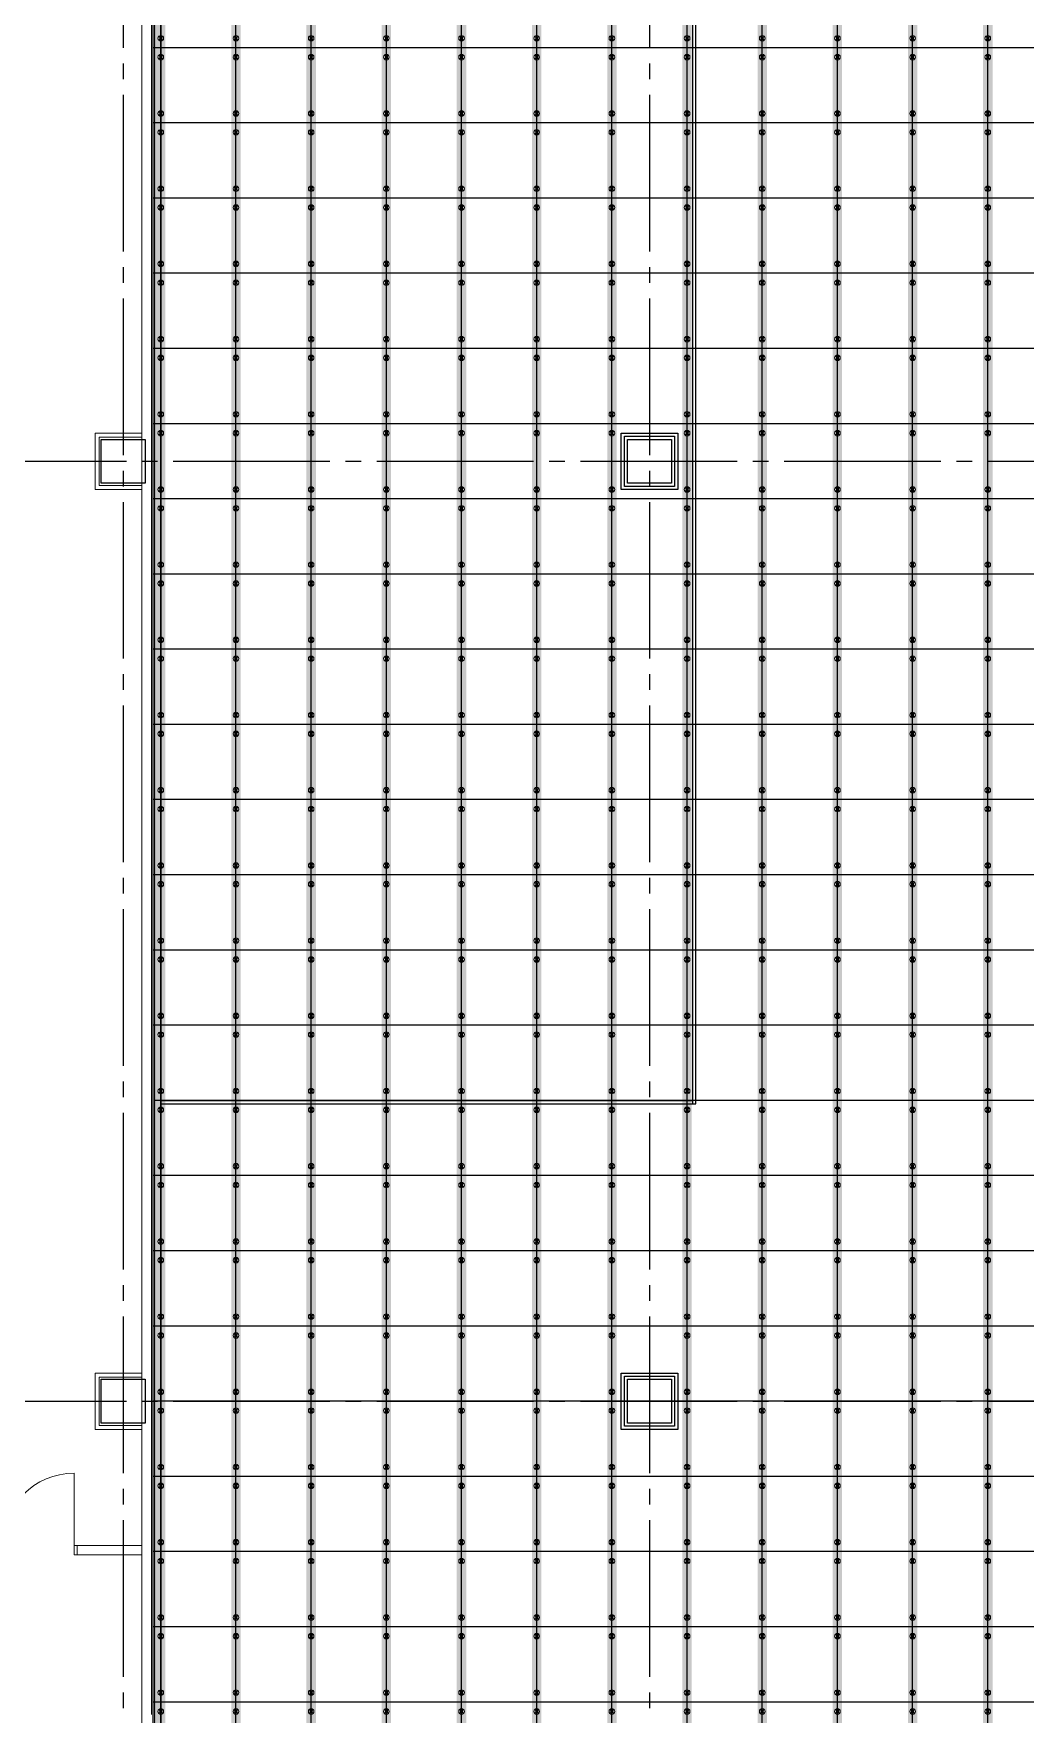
# Model space of a CAD drawing. Header units: millimetres. Extents: x -960 to 41501, y -1010 to 11880.
# Drawn here: x 1657 to 3240, y 2500 to 5182 of the extents above; entities that cross this region are included whole.
import ezdxf
from ezdxf.enums import TextEntityAlignment as Align

# ---------------------------------------------------------------- set-up
doc = ezdxf.new("R2010")
doc.units = ezdxf.units.MM
doc.header["$LTSCALE"] = 100
doc.linetypes.add('X-S-FAB-L10$0$COL-CEN-LIN', pattern=[3.25, 2.5, -0.25, 0.25, -0.25])
for name, color, linetype in [('0-XREF', 7, 'Continuous'), ('188K-SM-03-F10-ARCH-CEIL-Y2257103$0$K-CEIL-4.2', 6, 'Continuous'), ('188K-SM-03-F10-ARCH-CEIL-Y2257103$0$K-CEIL-4.2-AREA', 6, 'Continuous'), ('188K-SM-03-F10-ARCH-CEIL-Y2257103$0$K-鋼構', 111, 'Continuous'), ('188K-SM-03-F10-ARCH-PA-Y2257103$0$K-P1S-4.2-單抗', 53, 'Continuous'), ('188K-SM-03-F10-ARCH-PA-Y2257103$0$K-P2D-4.2-雙抗', 53, 'Continuous'), ('188K-SM-03-F10-ARCH-PA-Y2257103$0$K-岩棉 2hr 7.5-單抗', 53, 'Continuous'), ('X-S-FAB-L10$0$0-DIM-TXT', 8, 'Continuous'), ('X-S-FAB-L10$0$A-WALL-IN', 8, 'Continuous'), ('X-S-FAB-L10$0$BLOCK', 8, 'Continuous'), ('X-S-FAB-L10$0$CCL', 8, 'X-S-FAB-L10$0$COL-CEN-LIN'), ('X-S-FAB-L10$0$COL-S', 8, 'Continuous'), ('X-S-FAB-L10$0$Door', 8, 'Continuous'), ('X-S-FAB-L10$0$S-FNDN', 8, 'Continuous')]:
    doc.layers.add(name, color=color, linetype=linetype)
doc.layers.add('188K-SM-03-F10-ARCH-CEIL-Y2257103$0$K-吊點-標準', color=6, linetype='Continuous', lineweight=9)
doc.styles.add('X-S-FAB-L10$0$CHINA', font='simplex.shx', dxfattribs={"width": 0.75, "bigfont": 'chineset.shx'})
doc.styles.add('X-S-FAB-L10$0$Standard', font='', dxfattribs={"width": 0.8})
doc.styles.add('X-S-FAB-L10$0$TG_NOTE_TEXT', font='simplex.shx', dxfattribs={"width": 0.75, "bigfont": 'chineset.shx'})
doc.styles.get('X-S-FAB-L10$0$Standard').set_extended_font_data('Microsoft JhengHei')

# ---------------------------------------------------------------- blocks, each defined once
blk = doc.blocks.new('X-S-FAB-L10$0$FAB2-L05')
at = {"layer": 'X-S-FAB-L10$0$CCL'}
for p, q in [((-24360, 11005), (-24360, 0)), ((-23520, 11005), (-23520, 0)), ((-26880, 5220), (1210, 5220)), ((-26880, 3720), (1210, 3720))]:
    blk.add_line(p, q, dxfattribs=at)
at = {"layer": 'X-S-FAB-L10$0$COL-S'}
for points in [[(-24395, 5255), (-24325, 5255), (-24325, 5185), (-24395, 5185)], [(-23555, 5255), (-23485, 5255), (-23485, 5185), (-23555, 5185)], [(-24395, 3755), (-24325, 3755), (-24325, 3685), (-24395, 3685)], [(-23555, 3755), (-23485, 3755), (-23485, 3685), (-23555, 3685)]]:
    blk.add_lwpolyline(points, close=True, dxfattribs=at)
blk = doc.blocks.new('X-S-FAB-L10$0$金屬雙門 24[42]_1')
at = {"layer": 'X-S-FAB-L10$0$Door', "lineweight": 0}
for p, q in [((1491.75, 2770), (1491.75, 2885)), ((1721.75, 2770), (1721.75, 2885)), ((1486.75, 2770), (1482.45, 2770)), ((1486.75, 2770), (1482.45, 2770)), ((1486.75, 2770), (1491.75, 2770)), ((1486.75, 2755), (1486.75, 2770)), ((1486.75, 2770), (1486.75, 2755)), ((1486.75, 2770), (1486.75, 2755)), ((1491.75, 2770), (1491.75, 2755)), ((1721.75, 2755), (1721.75, 2770)), ((1721.75, 2770), (1726.75, 2770)), ((1726.75, 2770), (1726.75, 2755)), ((1726.75, 2770), (1726.75, 2755)), ((1726.75, 2770), (1726.75, 2755)), ((1726.75, 2770), (1731.05, 2770)), ((1726.75, 2770), (1731.05, 2770)), ((1486.75, 2755), (1482.45, 2755)), ((1486.75, 2755), (1482.45, 2755)), ((1491.75, 2755), (1486.75, 2755)), ((1726.75, 2755), (1721.75, 2755)), ((1726.75, 2755), (1731.05, 2755)), ((1726.75, 2755), (1731.05, 2755))]:
    blk.add_line(p, q, dxfattribs=at)
for centre, start, end in [((1491.75, 2770), 0, 90), ((1721.75, 2770), 90, 180)]:
    blk.add_arc(centre, 115, start, end, dxfattribs=at)
blk = doc.blocks.new('X-S-FAB-L10')
at = {"layer": 'X-S-FAB-L10$0$A-WALL-IN', "lineweight": 0}
for p, q in [((1726.7, 2770), (1731, 2770)), ((1726.7, 2770), (1726.7, 2755)), ((1726.7, 2755), (1731, 2755))]:
    blk.add_line(p, q, dxfattribs=at)
at = {"layer": 'X-S-FAB-L10$0$A-WALL-IN', "lineweight": 0, "flags": 128}
for points in [[(1845, 2500), (1845, 6750)], [(1830, 5955), (1830, 4545)], [(1755, 4545), (1761.5, 4545)], [(1755, 4545), (1755, 4461.5)], [(1830, 4545), (1761.5, 4545)], [(1761.5, 4461.5), (1761.5, 4538.5)], [(1761.5, 4538.5), (1830, 4538.5)], [(1830, 4538.5), (1830, 4535)], [(1755, 4461.5), (1755, 4455)], [(1755, 4455), (1830, 4455)], [(1830, 4461.5), (1761.5, 4461.5)], [(1830, 4465), (1830, 4461.5)], [(1830, 4455), (1830, 3045)], [(1755, 3045), (1761.5, 3045)], [(1755, 3045), (1755, 2961.5)], [(1830, 3045), (1761.5, 3045)], [(1761.5, 2961.5), (1761.5, 3038.5)], [(1761.5, 3038.5), (1830, 3038.5)], [(1830, 3038.5), (1830, 3035)], [(1755, 2961.5), (1755, 2955)], [(1755, 2955), (1830, 2955)], [(1830, 2961.5), (1761.5, 2961.5)], [(1830, 2965), (1830, 2961.5)], [(1830, 2955), (1830, 2770)], [(1830, 2770), (1726.7, 2770)], [(1726.7, 2755), (1830, 2755)], [(1830, 2755), (1830, 2500)]]:
    blk.add_lwpolyline(points, dxfattribs=at)
at = {"layer": 'X-S-FAB-L10$0$COL-S'}
for p, q in [((1765, 4535), (1835, 4535)), ((1765, 4465), (1765, 4535)), ((1835, 4535), (1835, 4465)), ((2605, 4535), (2675, 4535)), ((2605, 4465), (2605, 4535)), ((2675, 4535), (2675, 4465)), ((1835, 4465), (1765, 4465)), ((2675, 4465), (2605, 4465)), ((1765, 3035), (1835, 3035)), ((1765, 2965), (1765, 3035)), ((1835, 3035), (1835, 2965)), ((2605, 3035), (2675, 3035)), ((2605, 2965), (2605, 3035)), ((2675, 3035), (2675, 2965)), ((1835, 2965), (1765, 2965)), ((2675, 2965), (2605, 2965))]:
    blk.add_line(p, q, dxfattribs=at)
at = {"layer": 'X-S-FAB-L10$0$S-FNDN', "lineweight": 0, "flags": 128}
blk.add_lwpolyline([(4350, 7470), (1830, 7470), (1830, 1500), (1812.5, 1500), (1812.5, -55), (9330, -55), (9330, 7470)], close=True, dxfattribs=at)
at = {"layer": 'X-S-FAB-L10$0$BLOCK'}
blk.add_blockref('X-S-FAB-L10$0$FAB2-L05', (26160, -720), dxfattribs=at)
at = {"layer": 'X-S-FAB-L10$0$Door', "lineweight": 0}
blk.add_blockref('X-S-FAB-L10$0$金屬雙門 24[42]_1', (0, 0), dxfattribs=at)
at = {"style": 'X-S-FAB-L10$0$TG_NOTE_TEXT', "width": 0.5, "flags": 1}
for p in [(7463.3, 9020), (18268.3, 8649), (11197.8, 4800.2), (16485.8, 4800.2), (25420.3, 2635), (13360, 320, 0), (7463.3, -33.3)]:
    blk.add_attdef('WH', text='', height=20, dxfattribs=at).set_placement(p, align=Align.BOTTOM_LEFT)
at = {"width": 0.5}
for style, p in [('X-S-FAB-L10$0$TG_NOTE_TEXT', (7585, 9020)), ('X-S-FAB-L10$0$TG_NOTE_TEXT', (18390, 8649)), ('X-S-FAB-L10$0$TG_NOTE_TEXT', (11117.5, 4813.5)), ('X-S-FAB-L10$0$TG_NOTE_TEXT', (16607.5, 4813.5)), ('X-S-FAB-L10$0$TG_NOTE_TEXT', (25350, 2635)), ('X-S-FAB-L10$0$Standard', (13129.4, 325, 0)), ('X-S-FAB-L10$0$TG_NOTE_TEXT', (7585, -20))]:
    blk.add_attdef('DESC', text='', height=10, dxfattribs=dict(at, style=style)).set_placement(p, align=Align.BOTTOM_LEFT)
for tag, style, p in [('TYPE', 'X-S-FAB-L10$0$TG_NOTE_TEXT', (7619.3, 9020)), ('NO', 'X-S-FAB-L10$0$TG_NOTE_TEXT', (7650.1, 9020)), ('TYPE', 'X-S-FAB-L10$0$TG_NOTE_TEXT', (18424.2, 8649)), ('NO', 'X-S-FAB-L10$0$TG_NOTE_TEXT', (18455, 8649)), ('NO', 'X-S-FAB-L10$0$TG_NOTE_TEXT', (11088.6, 4813.5)), ('TYPE', 'X-S-FAB-L10$0$TG_NOTE_TEXT', (11151.8, 4813.5)), ('TYPE', 'X-S-FAB-L10$0$TG_NOTE_TEXT', (16641.8, 4813.5)), ('NO', 'X-S-FAB-L10$0$TG_NOTE_TEXT', (16672.6, 4813.5)), ('NO', 'X-S-FAB-L10$0$TG_NOTE_TEXT', (25313, 2635)), ('TYPE', 'X-S-FAB-L10$0$TG_NOTE_TEXT', (25350, 2635)), ('NO', 'X-S-FAB-L10$0$Standard', (13100, 320, 0)), ('TYPE', 'X-S-FAB-L10$0$Standard', (13129.4, 320, 0)), ('TYPE', 'X-S-FAB-L10$0$TG_NOTE_TEXT', (7619.3, -20)), ('NO', 'X-S-FAB-L10$0$TG_NOTE_TEXT', (7650.1, -20))]:
    blk.add_attdef(tag, text='', height=10, dxfattribs=dict(at, style=style)).set_placement(p, align=Align.BOTTOM_RIGHT)
at = {"style": 'X-S-FAB-L10$0$TG_NOTE_TEXT', "width": 0.5, "flags": 1}
for rotation, p in [(180, (43, 7480)), (180, (943, 7480)), (90, (24310, 3717.8)), (270, (17080, 1711.7))]:
    blk.add_attdef('WH', text='', height=20, rotation=rotation, dxfattribs=at).set_placement(p, align=Align.BOTTOM_LEFT)
at = {"width": 0.5}
for rotation, style, p in [(180, 'X-S-FAB-L10$0$Standard', (317.6, 7480)), (180, 'X-S-FAB-L10$0$Standard', (1217.6, 7480)), (90, 'X-S-FAB-L10$0$TG_NOTE_TEXT', (24310, 3647.5)), (270, 'X-S-FAB-L10$0$TG_NOTE_TEXT', (17080, 1605))]:
    blk.add_attdef('DESC', text='', height=10, rotation=rotation, dxfattribs=dict(at, style=style)).set_placement(p, align=Align.BOTTOM_LEFT)
for tag, rotation, style, p in [('TYPE', 180, 'X-S-FAB-L10$0$Standard', (317.6, 7480)), ('NO', 180, 'X-S-FAB-L10$0$Standard', (347, 7480)), ('TYPE', 180, 'X-S-FAB-L10$0$Standard', (1217.6, 7480)), ('NO', 180, 'X-S-FAB-L10$0$Standard', (1247, 7480)), ('TYPE', 90, 'X-S-FAB-L10$0$TG_NOTE_TEXT', (24310, 3647.5)), ('NO', 90, 'X-S-FAB-L10$0$TG_NOTE_TEXT', (24310, 3610.5)), ('TYPE', 270, 'X-S-FAB-L10$0$TG_NOTE_TEXT', (17080, 1605)), ('NO', 270, 'X-S-FAB-L10$0$TG_NOTE_TEXT', (17080, 1573))]:
    blk.add_attdef(tag, text='', height=10, rotation=rotation, dxfattribs=dict(at, style=style)).set_placement(p, align=Align.BOTTOM_RIGHT)
at = {"layer": 'X-S-FAB-L10$0$0-DIM-TXT', "style": 'X-S-FAB-L10$0$CHINA', "width": 0.75}
for p in [(667.4, 7855.1, -2689.4), (22627.4, 6728.8), (25644.7, 6728.8), (24778.8, 5569.1), (1118.3, 4980), (417.8, 4594.6), (23874.8, 4355), (22927.4, 4330.1), (23749.9, 3901.4), (417.8, 3765.2), (1118.3, 3730), (417.8, 3115.8), (536.9, 2227.8), (16909, 1782.7), (888.4, 880.5), (16977.4, 750), (18878.8, 750), (25641.2, 553.2), (21364, 526.9)]:
    blk.add_attdef('HIG', text='', height=80, dxfattribs=at).set_placement(p, align=Align.MIDDLE_LEFT)
blk = doc.blocks.new('188K-SM-03-F10-ARCH-CEIL-Y2257103$0$A$C2CA95053')
h = blk.add_hatch(color=256)
edge = h.paths.add_edge_path()
edge.add_arc((0, 0), 0.5, 0, 360)
for p, q in [((3.2, 3.2), (-3.2, -3.2)), ((3.2, -3.2), (-3.2, 3.2))]:
    blk.add_line(p, q)
blk.add_lwpolyline([(-1.6, 2.5), (-1.6, -2.5), (1.6, -2.5), (1.6, 2.5)], close=True)
for radius in [4.5, 0.5]:
    blk.add_circle((0, 0), radius)
blk = doc.blocks.new('188K-SM-03-F10-ARCH-CEIL-Y2257103$0$天花板吊點-附調整片 - 3_8_螺桿吊架 100 mm 高調整片-V1-1FL')
blk.add_blockref('188K-SM-03-F10-ARCH-CEIL-Y2257103$0$A$C2CA95053', (0, 0))
blk = doc.blocks.new('188K-SM-03-F10-ARCH-CEIL-Y2257103')
at = {"layer": '188K-SM-03-F10-ARCH-CEIL-Y2257103$0$K-CEIL-4.2'}
for p, q in [((1860, 312.7), (1860, 8632.2)), ((1980, 312.7), (1980, 8632.2)), ((2100, 312.7), (2100, 8632.2)), ((2220, 312.7), (2220, 8632.2)), ((2340, 312.7), (2340, 8632.2)), ((2460, 312.7), (2460, 8632.2)), ((2580, 312.7), (2580, 8632.2)), ((2700, 312.7), (2700, 8632.2)), ((2820, 312.7), (2820, 8632.2)), ((2940, 312.7), (2940, 8632.2)), ((3060, 312.7), (3060, 8632.2)), ((3180, 312.7), (3180, 8632.2)), ((23572.2, 5160), (1847.7, 5160)), ((23572.2, 5040), (1847.7, 5040)), ((23502.2, 4920), (1847.7, 4920)), ((11027.5, 4800), (1847.7, 4800)), ((11027.5, 4680), (1847.7, 4680)), ((11027.5, 4560), (1847.7, 4560)), ((23467.2, 4440), (1847.7, 4440)), ((23467.2, 4320), (1847.7, 4320)), ((23467.2, 4200), (1847.7, 4200)), ((23467.2, 4080), (1847.7, 4080)), ((23467.2, 3960), (1847.7, 3960)), ((23467.2, 3840), (1847.7, 3840)), ((23467.2, 3720), (1847.7, 3720)), ((23467.2, 3600), (1847.7, 3600)), ((24297.2, 3480), (1850, 3480)), ((24297.2, 3360), (1847.7, 3360)), ((24297.2, 3240), (1847.7, 3240)), ((24297.2, 3120), (1847.7, 3120)), ((24297.2, 3000), (1847.7, 3000)), ((24297.2, 2880), (1847.7, 2880)), ((24297.2, 2760), (1847.7, 2760)), ((24297.2, 2640), (1847.7, 2640)), ((24297.2, 2520), (1847.7, 2520))]:
    blk.add_line(p, q, dxfattribs=at)
at = {"layer": '188K-SM-03-F10-ARCH-CEIL-Y2257103$0$K-CEIL-4.2-AREA', "elevation": 0}
blk.add_lwpolyline([(16747.2, 312.7), (14882.2, 312.7), (14882.2, 42.7), (14157.7, 42.7), (14157.7, 312.7), (1847.7, 312.7), (1847.7, 8305.8), (1767.7, 8305.8), (1767.7, 8632.2), (17592.2, 8632.2)], dxfattribs=at)
at = {"layer": '188K-SM-03-F10-ARCH-CEIL-Y2257103$0$K-CEIL-4.2-AREA'}
for points in [[(2605, 4535), (2675, 4535), (2675, 4465), (2605, 4465)], [(2605, 3035), (2675, 3035), (2675, 2965), (2605, 2965)]]:
    blk.add_lwpolyline(points, close=True, dxfattribs=at)
at = {"layer": '188K-SM-03-F10-ARCH-CEIL-Y2257103$0$K-鋼構', "const_width": 15, "elevation": 0}
for points in [[(1860, 8769.9), (1860, 230)], [(1980, 8769.9), (1980, 230)], [(2100, 8769.9), (2100, 230)], [(2220, 8769.9), (2220, 230)], [(2340, 8769.9), (2340, 230)], [(2460, 8769.9), (2460, 230)], [(2580, 8769.9), (2580, 230)], [(2700, 8769.9), (2700, 230)], [(2820, 8769.9), (2820, 230)], [(2940, 8769.9), (2940, 230)], [(3060, 8769.9), (3060, 230)], [(3180, 8769.9), (3180, 230)]]:
    blk.add_lwpolyline(points, dxfattribs=at)
at = {"layer": '188K-SM-03-F10-ARCH-CEIL-Y2257103$0$K-吊點-標準', "color": 170, "lineweight": 18, "rotation": 179.9999999999997}
for p in [(1860, 5175), (1980, 5175), (2100, 5175), (2220, 5175), (2340, 5175), (2460, 5175), (2580, 5175), (2700, 5175), (2820, 5175), (2940, 5175), (3060, 5175), (3180, 5175), (1860, 5145), (1980, 5145), (2100, 5145), (2220, 5145), (2340, 5145), (2460, 5145), (2580, 5145), (2700, 5145), (2820, 5145), (2940, 5145), (3060, 5145), (3180, 5145), (1860, 5055), (1980, 5055), (2100, 5055), (2220, 5055), (2340, 5055), (2460, 5055), (2580, 5055), (2700, 5055), (2820, 5055), (2940, 5055), (3060, 5055), (3180, 5055), (1860, 5025), (1980, 5025), (2100, 5025), (2220, 5025), (2340, 5025), (2460, 5025), (2580, 5025), (2700, 5025), (2820, 5025), (2940, 5025), (3060, 5025), (3180, 5025), (1860, 4935), (1980, 4935), (2100, 4935), (2220, 4935), (2340, 4935), (2460, 4935), (2580, 4935), (2700, 4935), (2820, 4935), (2940, 4935), (3060, 4935), (3180, 4935), (1860, 4905), (1980, 4905), (2100, 4905), (2220, 4905), (2340, 4905), (2460, 4905), (2580, 4905), (2700, 4905), (2820, 4905), (2940, 4905), (3060, 4905), (3180, 4905), (1860, 4815), (1980, 4815), (2100, 4815), (2220, 4815), (2340, 4815), (2460, 4815), (2580, 4815), (2700, 4815), (2820, 4815), (2940, 4815), (3060, 4815), (3180, 4815), (1860, 4785), (1980, 4785), (2100, 4785), (2220, 4785), (2340, 4785), (2460, 4785), (2580, 4785), (2700, 4785), (2820, 4785), (2940, 4785), (3060, 4785), (3180, 4785), (1860, 4695), (1980, 4695), (2100, 4695), (2220, 4695), (2340, 4695), (2460, 4695), (2580, 4695), (2700, 4695), (2820, 4695), (2940, 4695), (3060, 4695), (3180, 4695), (1860, 4665), (1980, 4665), (2100, 4665), (2220, 4665), (2340, 4665), (2460, 4665), (2580, 4665), (2700, 4665), (2820, 4665), (2940, 4665), (3060, 4665), (3180, 4665), (1860, 4575), (1980, 4575), (2100, 4575), (2220, 4575), (2340, 4575), (2460, 4575), (2580, 4575), (2700, 4575), (2820, 4575), (2940, 4575), (3060, 4575), (3180, 4575), (1860, 4545), (1980, 4545), (2100, 4545), (2220, 4545), (2340, 4545), (2460, 4545), (2580, 4545), (2700, 4545), (2820, 4545), (2940, 4545), (3060, 4545), (3180, 4545), (1860, 4455), (1980, 4455), (2100, 4455), (2220, 4455), (2340, 4455), (2460, 4455), (2580, 4455), (2700, 4455), (2820, 4455), (2940, 4455), (3060, 4455), (3180, 4455), (1860, 4425), (1980, 4425), (2100, 4425), (2220, 4425), (2340, 4425), (2460, 4425), (2580, 4425), (2700, 4425), (2820, 4425), (2940, 4425), (3060, 4425), (3180, 4425), (1860, 4335), (1980, 4335), (2100, 4335), (2220, 4335), (2340, 4335), (2460, 4335), (2580, 4335), (2700, 4335), (2820, 4335), (2940, 4335), (3060, 4335), (3180, 4335), (1860, 4305), (1980, 4305), (2100, 4305), (2220, 4305), (2340, 4305), (2460, 4305), (2580, 4305), (2700, 4305), (2820, 4305), (2940, 4305), (3060, 4305), (3180, 4305), (1860, 4215), (1980, 4215), (2100, 4215), (2220, 4215), (2340, 4215), (2460, 4215), (2580, 4215), (2700, 4215), (2820, 4215), (2940, 4215), (3060, 4215), (3180, 4215), (1860, 4185), (1980, 4185), (2100, 4185), (2220, 4185), (2340, 4185), (2460, 4185), (2580, 4185), (2700, 4185), (2820, 4185), (2940, 4185), (3060, 4185), (3180, 4185), (1860, 4095), (1980, 4095), (2100, 4095), (2220, 4095), (2340, 4095), (2460, 4095), (2580, 4095), (2700, 4095), (2820, 4095), (2940, 4095), (3060, 4095), (3180, 4095), (1860, 4065), (1980, 4065), (2100, 4065), (2220, 4065), (2340, 4065), (2460, 4065), (2580, 4065), (2700, 4065), (2820, 4065), (2940, 4065), (3060, 4065), (3180, 4065), (1860, 3975), (1980, 3975), (2100, 3975), (2220, 3975), (2340, 3975), (2460, 3975), (2580, 3975), (2700, 3975), (2820, 3975), (2940, 3975), (3060, 3975), (3180, 3975), (1860, 3945), (1980, 3945), (2100, 3945), (2220, 3945), (2340, 3945), (2460, 3945), (2580, 3945), (2700, 3945), (2820, 3945), (2940, 3945), (3060, 3945), (3180, 3945), (1860, 3855), (1980, 3855), (2100, 3855), (2220, 3855), (2340, 3855), (2460, 3855), (2580, 3855), (2700, 3855), (2820, 3855), (2940, 3855), (3060, 3855), (3180, 3855), (1860, 3825), (1980, 3825), (2100, 3825), (2220, 3825), (2340, 3825), (2460, 3825), (2580, 3825), (2700, 3825), (2820, 3825), (2940, 3825), (3060, 3825), (3180, 3825), (1860, 3735), (1980, 3735), (2100, 3735), (2220, 3735), (2340, 3735), (2460, 3735), (2580, 3735), (2700, 3735), (2820, 3735), (2940, 3735), (3060, 3735), (3180, 3735), (1860, 3705), (1980, 3705), (2100, 3705), (2220, 3705), (2340, 3705), (2460, 3705), (2580, 3705), (2700, 3705), (2820, 3705), (2940, 3705), (3060, 3705), (3180, 3705), (1860, 3615), (1980, 3615), (2100, 3615), (2220, 3615), (2340, 3615), (2460, 3615), (2580, 3615), (2700, 3615), (2820, 3615), (2940, 3615), (3060, 3615), (3180, 3615), (1860, 3585), (1980, 3585), (2100, 3585), (2220, 3585), (2340, 3585), (2460, 3585), (2580, 3585), (2700, 3585), (2820, 3585), (2940, 3585), (3060, 3585), (3180, 3585), (1860, 3495), (1980, 3495), (2100, 3495), (2220, 3495), (2340, 3495), (2460, 3495), (2580, 3495), (2700, 3495), (2820, 3495), (2940, 3495), (3060, 3495), (3180, 3495), (1860, 3465), (1980, 3465), (2100, 3465), (2220, 3465), (2340, 3465), (2460, 3465), (2580, 3465), (2700, 3465), (2820, 3465), (2940, 3465), (3060, 3465), (3180, 3465), (1860, 3375), (1980, 3375), (2100, 3375), (2220, 3375), (2340, 3375), (2460, 3375), (2580, 3375), (2700, 3375), (2820, 3375), (2940, 3375), (3060, 3375), (3180, 3375), (1860, 3345), (1980, 3345), (2100, 3345), (2220, 3345), (2340, 3345), (2460, 3345), (2580, 3345), (2700, 3345), (2820, 3345), (2940, 3345), (3060, 3345), (3180, 3345), (1860, 3255), (1980, 3255), (2100, 3255), (2220, 3255), (2340, 3255), (2460, 3255), (2580, 3255), (2700, 3255), (2820, 3255), (2940, 3255), (3060, 3255), (3180, 3255), (1860, 3225), (1980, 3225), (2100, 3225), (2220, 3225), (2340, 3225), (2460, 3225), (2580, 3225), (2700, 3225), (2820, 3225), (2940, 3225), (3060, 3225), (3180, 3225), (1860, 3135), (1980, 3135), (2100, 3135), (2220, 3135), (2340, 3135), (2460, 3135), (2580, 3135), (2700, 3135), (2820, 3135), (2940, 3135), (3060, 3135), (3180, 3135), (1860, 3105), (1980, 3105), (2100, 3105), (2220, 3105), (2340, 3105), (2460, 3105), (2580, 3105), (2700, 3105), (2820, 3105), (2940, 3105), (3060, 3105), (3180, 3105), (1860, 3015), (1980, 3015), (2100, 3015), (2220, 3015), (2340, 3015), (2460, 3015), (2580, 3015), (2700, 3015), (2820, 3015), (2940, 3015), (3060, 3015), (3180, 3015), (1860, 2985), (1980, 2985), (2100, 2985), (2220, 2985), (2340, 2985), (2460, 2985), (2580, 2985), (2700, 2985), (2820, 2985), (2940, 2985), (3060, 2985), (3180, 2985), (1860, 2895), (1980, 2895), (2100, 2895), (2220, 2895), (2340, 2895), (2460, 2895), (2580, 2895), (2700, 2895), (2820, 2895), (2940, 2895), (3060, 2895), (3180, 2895), (1860, 2865), (1980, 2865), (2100, 2865), (2220, 2865), (2340, 2865), (2460, 2865), (2580, 2865), (2700, 2865), (2820, 2865), (2940, 2865), (3060, 2865), (3180, 2865), (1860, 2775), (1980, 2775), (2100, 2775), (2220, 2775), (2340, 2775), (2460, 2775), (2580, 2775), (2700, 2775), (2820, 2775), (2940, 2775), (3060, 2775), (3180, 2775), (1860, 2745), (1980, 2745), (2100, 2745), (2220, 2745), (2340, 2745), (2460, 2745), (2580, 2745), (2700, 2745), (2820, 2745), (2940, 2745), (3060, 2745), (3180, 2745), (1860, 2655), (1980, 2655), (2100, 2655), (2220, 2655), (2340, 2655), (2460, 2655), (2580, 2655), (2700, 2655), (2820, 2655), (2940, 2655), (3060, 2655), (3180, 2655), (1860, 2625), (1980, 2625), (2100, 2625), (2220, 2625), (2340, 2625), (2460, 2625), (2580, 2625), (2700, 2625), (2820, 2625), (2940, 2625), (3060, 2625), (3180, 2625), (1860, 2535), (1980, 2535), (2100, 2535), (2220, 2535), (2340, 2535), (2460, 2535), (2580, 2535), (2700, 2535), (2820, 2535), (2940, 2535), (3060, 2535), (3180, 2535), (1860, 2505), (1980, 2505), (2100, 2505), (2220, 2505), (2340, 2505), (2460, 2505), (2580, 2505), (2700, 2505), (2820, 2505), (2940, 2505), (3060, 2505), (3180, 2505)]:
    blk.add_blockref('188K-SM-03-F10-ARCH-CEIL-Y2257103$0$天花板吊點-附調整片 - 3_8_螺桿吊架 100 mm 高調整片-V1-1FL', p, dxfattribs=at)
blk = doc.blocks.new('188K-SM-03-F10-ARCH-PA-Y2257103')
at = {"layer": '188K-SM-03-F10-ARCH-PA-Y2257103$0$K-P1S-4.2-單抗'}
for points in [[(2595, 4545), (2685, 4545), (2685, 4455), (2595, 4455)], [(2600, 4540), (2680, 4540), (2680, 4460), (2600, 4460)], [(2595, 3045), (2685, 3045), (2685, 2955), (2595, 2955)], [(2600, 3040), (2680, 3040), (2680, 2960), (2600, 2960)]]:
    blk.add_lwpolyline(points, close=True, dxfattribs=at)
at = {"layer": '188K-SM-03-F10-ARCH-PA-Y2257103$0$K-P2D-4.2-雙抗'}
for p, q in [((2709, 3474.7), (2709, 8295)), ((2714, 3474.7), (2714, 8295)), ((1860, 3479.7), (2709, 3479.7)), ((1860, 3474.7), (2714, 3474.7))]:
    blk.add_line(p, q, dxfattribs=at)
at = {"layer": '188K-SM-03-F10-ARCH-PA-Y2257103$0$K-岩棉 2hr 7.5-單抗'}
for p, q in [((1860, 8318, 0), (1860, 310, 0)), ((1850, 8308, 0), (1850, 310))]:
    blk.add_line(p, q, dxfattribs=at)

msp = doc.modelspace()

# ---------------------------------------------------------------- block references
at = {"layer": '0-XREF'}
for name in ['X-S-FAB-L10', '188K-SM-03-F10-ARCH-PA-Y2257103', '188K-SM-03-F10-ARCH-CEIL-Y2257103']:
    msp.add_blockref(name, (0, 0), dxfattribs=at)

doc.saveas('drawing.dxf')
